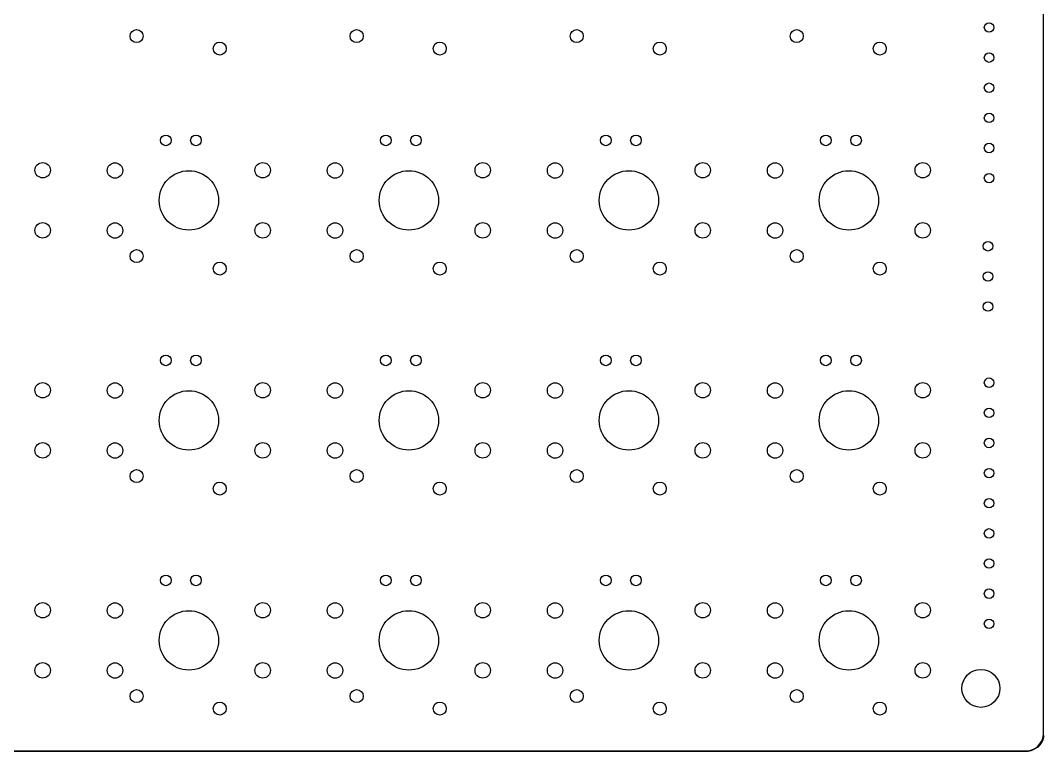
# Model space of a CAD drawing. Extents: x 10 to 416, y -287 to -10.
# Drawn here: x 213.8 to 300, y -211.8 to -150.2 of the extents above; entities that cross this region are included whole.
import ezdxf

# ---------------------------------------------------------------- set-up
doc = ezdxf.new("R2010")
doc.units = 0
doc.layers.add('BLACK', color=7, linetype='CONTINUOUS')

msp = doc.modelspace()

# ---------------------------------------------------------------- linework, layer by layer
at = {"layer": 'BLACK', "linetype": 'CONTINUOUS'}
for p, q in [((299.973519, -210.276459), (299.973697, -52.320819)), ((299.97362, -210.38357), (299.973518, -210.276483)), ((299.973518, -210.276483), (299.973519, -210.276483)), ((299.973521, -210.276473), (299.973519, -210.276459)), ((299.973519, -210.276483), (299.973521, -210.276473)), ((299.538694, -211.338343), (299.678793, -211.176345)), ((299.778691, -211.113193), (299.646562, -211.29005)), ((299.678793, -211.176345), (299.794412, -210.996058)), ((299.884305, -210.919332), (299.778691, -211.113193)), ((299.794412, -210.996058), (299.883197, -210.801152)), ((299.883197, -210.801152), (299.943341, -210.595595)), ((299.961257, -210.712414), (299.884305, -210.919332)), ((299.943341, -210.595595), (299.97362, -210.38357)), ((300.007978, -210.496651), (299.961257, -210.712414)), ((52.32263, -211.775162), (298.4777, -211.775162)), ((298.4777, -211.825162), (52.322645, -211.825162)), ((298.4777, -211.775162), (298.47798, -211.775217)), ((298.477715, -211.825158), (298.4777, -211.825162)), ((298.477725, -211.825162), (298.477715, -211.825158)), ((298.69791, -211.809253), (298.477725, -211.825218)), ((298.477725, -211.825218), (298.477725, -211.825162)), ((298.47798, -211.775217), (298.584763, -211.775113)), ((298.584763, -211.775113), (298.796729, -211.744425)), ((298.913582, -211.762115), (298.69791, -211.809253)), ((298.796729, -211.744425), (299.002169, -211.683883)), ((299.120351, -211.684764), (298.913582, -211.762115)), ((299.002169, -211.683883), (299.196903, -211.594722)), ((299.314008, -211.578774), (299.120351, -211.684764)), ((299.196903, -211.594722), (299.376967, -211.478755)), ((299.49061, -211.446305), (299.314008, -211.578774)), ((299.376967, -211.478755), (299.538694, -211.338343)), ((299.646562, -211.29005), (299.49061, -211.446305))]:
    msp.add_line(p, q, dxfattribs=at)
at = {"layer": 'BLACK'}
for centre, radius in [((295.391494, -150.798009), 0.4), ((223.554494, -151.529009), 0.55), ((242.096494, -151.529009), 0.55), ((260.638494, -151.529009), 0.55), ((279.180494, -151.529009), 0.55), ((230.554494, -152.579009), 0.55), ((249.096494, -152.579009), 0.55), ((267.638494, -152.579009), 0.55), ((286.180494, -152.579009), 0.55), ((295.391494, -153.338009), 0.4), ((295.391494, -155.878009), 0.4), ((295.391494, -158.418009), 0.4), ((226.013029, -160.315381), 0.45), ((228.551729, -160.317367), 0.45), ((244.555029, -160.315381), 0.45), ((247.093729, -160.317367), 0.45), ((263.097029, -160.315381), 0.45), ((265.635729, -160.317367), 0.45), ((281.639029, -160.315381), 0.45), ((284.177729, -160.317367), 0.45), ((295.391494, -160.958009), 0.4), ((215.635494, -162.831009), 0.65), ((221.731494, -162.858009), 0.65), ((227.954494, -165.371009), 2.5), ((234.177494, -162.831009), 0.65), ((240.273494, -162.858009), 0.65), ((246.496494, -165.371009), 2.5), ((252.719494, -162.831009), 0.65), ((258.815494, -162.858009), 0.65), ((265.038494, -165.371009), 2.5), ((271.261494, -162.831009), 0.65), ((277.357494, -162.858009), 0.65), ((283.580494, -165.371009), 2.5), ((289.803494, -162.831009), 0.65), ((295.391494, -163.498009), 0.4), ((215.635494, -167.9002), 0.65), ((221.731494, -167.911009), 0.65), ((234.177494, -167.9002), 0.65), ((240.273494, -167.911009), 0.65), ((252.719494, -167.9002), 0.65), ((258.815494, -167.911009), 0.65), ((271.261494, -167.9002), 0.65), ((277.357494, -167.911009), 0.65), ((289.803494, -167.9002), 0.65), ((295.302551, -169.240826), 0.4), ((223.554494, -170.071009), 0.55), ((242.096494, -170.071009), 0.55), ((260.638494, -170.071009), 0.55), ((279.180494, -170.071009), 0.55), ((230.554494, -171.121009), 0.55), ((249.096494, -171.121009), 0.55), ((267.638494, -171.121009), 0.55), ((286.180494, -171.121009), 0.55), ((295.302551, -171.780826), 0.4), ((295.302551, -174.320826), 0.4), ((226.013029, -178.857381), 0.45), ((228.551729, -178.859367), 0.45), ((244.555029, -178.857381), 0.45), ((247.093729, -178.859367), 0.45), ((263.097029, -178.857381), 0.45), ((265.635729, -178.859367), 0.45), ((281.639029, -178.857381), 0.45), ((284.177729, -178.859367), 0.45), ((215.635494, -181.373009), 0.65), ((221.731494, -181.400009), 0.65), ((234.177494, -181.373009), 0.65), ((240.273494, -181.400009), 0.65), ((252.719494, -181.373009), 0.65), ((258.815494, -181.400009), 0.65), ((271.261494, -181.373009), 0.65), ((277.357494, -181.400009), 0.65), ((289.803494, -181.373009), 0.65), ((295.391494, -180.738009), 0.4), ((227.954494, -183.913009), 2.5), ((246.496494, -183.913009), 2.5), ((265.038494, -183.913009), 2.5), ((283.580494, -183.913009), 2.5), ((295.391494, -183.278009), 0.4), ((215.635494, -186.4422), 0.65), ((221.731494, -186.453009), 0.65), ((234.177494, -186.4422), 0.65), ((240.273494, -186.453009), 0.65), ((252.719494, -186.4422), 0.65), ((258.815494, -186.453009), 0.65), ((271.261494, -186.4422), 0.65), ((277.357494, -186.453009), 0.65), ((289.803494, -186.4422), 0.65), ((295.391494, -185.818009), 0.4), ((223.554494, -188.613009), 0.55), ((242.096494, -188.613009), 0.55), ((260.638494, -188.613009), 0.55), ((279.180494, -188.613009), 0.55), ((295.391494, -188.358009), 0.4), ((230.554494, -189.663009), 0.55), ((249.096494, -189.663009), 0.55), ((267.638494, -189.663009), 0.55), ((286.180494, -189.663009), 0.55), ((295.391494, -190.898009), 0.4), ((295.391494, -193.438009), 0.4), ((295.391494, -195.978009), 0.4), ((226.013029, -197.399381), 0.45), ((228.551729, -197.401367), 0.45), ((244.555029, -197.399381), 0.45), ((247.093729, -197.401367), 0.45), ((263.097029, -197.399381), 0.45), ((265.635729, -197.401367), 0.45), ((281.639029, -197.399381), 0.45), ((284.177729, -197.401367), 0.45), ((295.391494, -198.518009), 0.4), ((215.635494, -199.915009), 0.65), ((221.731494, -199.942009), 0.65), ((227.954494, -202.455009), 2.5), ((234.177494, -199.915009), 0.65), ((240.273494, -199.942009), 0.65), ((246.496494, -202.455009), 2.5), ((252.719494, -199.915009), 0.65), ((258.815494, -199.942009), 0.65), ((265.038494, -202.455009), 2.5), ((271.261494, -199.915009), 0.65), ((277.357494, -199.942009), 0.65), ((283.580494, -202.455009), 2.5), ((289.803494, -199.915009), 0.65), ((295.391494, -201.058009), 0.4), ((215.635494, -204.9842), 0.65), ((234.177494, -204.9842), 0.65), ((252.719494, -204.9842), 0.65), ((271.261494, -204.9842), 0.65), ((289.803494, -204.9842), 0.65), ((221.731494, -204.995009), 0.65), ((240.273494, -204.995009), 0.65), ((258.815494, -204.995009), 0.65), ((277.357494, -204.995009), 0.65), ((294.698743, -206.500162), 1.6), ((223.554494, -207.155009), 0.55), ((242.096494, -207.155009), 0.55), ((260.638494, -207.155009), 0.55), ((279.180494, -207.155009), 0.55), ((230.554494, -208.205009), 0.55), ((249.096494, -208.205009), 0.55), ((267.638494, -208.205009), 0.55), ((286.180494, -208.205009), 0.55)]:
    msp.add_circle(centre, radius, dxfattribs=at)

doc.saveas('drawing.dxf')
